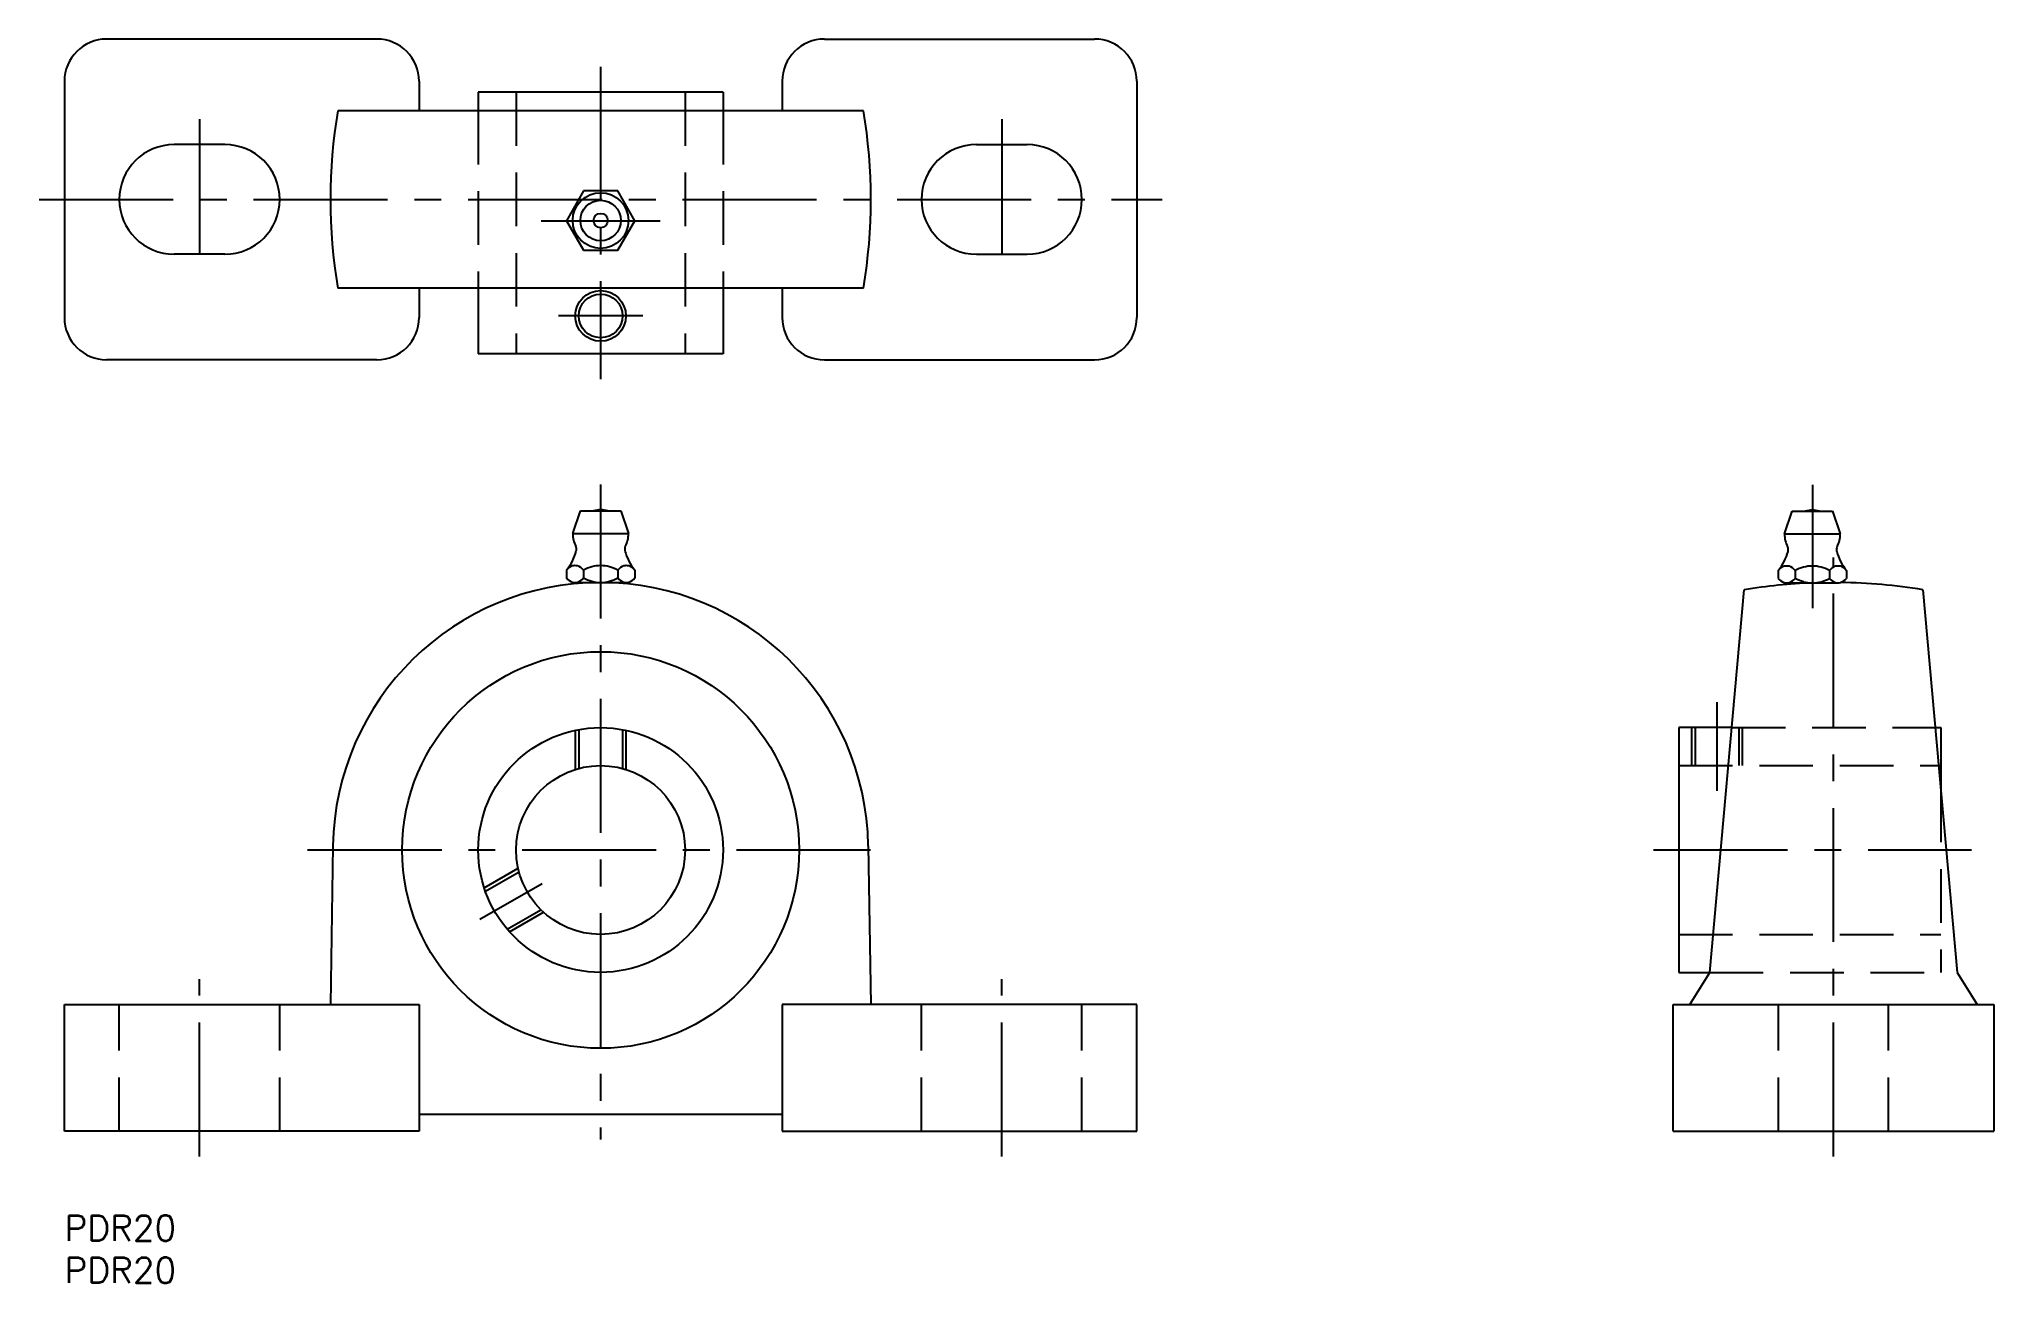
# Model space of a CAD drawing. Extents: x -3 to 229, y -8 to 139.
import ezdxf

# ---------------------------------------------------------------- set-up
doc = ezdxf.new("R2010")
doc.units = 0
doc.header["$LTSCALE"] = 0.5
doc.linetypes.add('CENTER', pattern=[50.8, 31.75, -6.35, 6.35, -6.35])
doc.linetypes.add('DASHED', pattern=[19.05, 12.7, -6.35])
for name, color, linetype in [('MSM_CENTER', 1, 'CENTER'), ('MSM_CONTINUOUS', 7, 'CONTINUOUS'), ('MSM_DASHED', 4, 'DASHED'), ('MSM_NARROW', 5, 'CONTINUOUS'), ('MSM_PART_NUMBER', 7, 'CONTINUOUS')]:
    doc.layers.add(name, color=color, linetype=linetype)
doc.styles.get("Standard").update_dxf_attribs({"font": 'txt.shx', "height": 3, "bigfont": 'bigfont.shx'})

# ---------------------------------------------------------------- blocks, each defined once
blk = doc.blocks.new('*U6')
at = {"layer": 'MSM_PART_NUMBER'}
blk.add_text('PDR20', height=3, dxfattribs=at).set_placement((0, -3))
blk = doc.blocks.new('*U7')
at = {"layer": 'MSM_PART_NUMBER'}
blk.add_text('PDR20', height=3, dxfattribs=at).set_placement((0, -8))

msp = doc.modelspace()

# ---------------------------------------------------------------- linework, layer by layer
at = {"layer": 'MSM_CENTER'}
for p, q in [((63.5, 136.09), (63.5, 99.09)), ((16, 129.89), (16, 110.89)), ((111, 129.89), (111, 110.89)), ((-3, 120.39), (130, 120.39)), ((56.45, 117.87), (70.55, 117.87)), ((68.5, 106.59), (58.5, 106.59)), ((63.5, 86.61), (63.5, 9)), ((207, 86.57), (207, 71.95)), ((209.5, 7), (209.5, 77.95)), ((195.7, 60.8), (195.7, 50.3)), ((28.8, 43.3), (98.2, 43.3)), ((188.2, 43.3), (225.85, 43.3)), ((56.57, 39.3), (49.21, 35.05)), ((16, 7), (16, 28)), ((111, 7), (111, 28))]:
    msp.add_line(p, q, dxfattribs=at)
at = {"layer": 'MSM_CONTINUOUS'}
for p, q in [((37, 139.39), (5, 139.39)), ((90, 139.39), (122, 139.39)), ((0, 134.39), (0, 106.39)), ((42, 134.39), (42, 130.89)), ((85, 134.39), (85, 130.89)), ((127, 134.39), (127, 106.39)), ((78, 133.09), (49, 133.09)), ((49, 133.09), (49, 130.89)), ((78, 133.09), (78, 130.89)), ((94.63, 130.89), (32.37, 130.89)), ((19, 126.89), (13, 126.89)), ((108, 126.89), (114, 126.89)), ((61.47, 121.4), (59.45, 117.87)), ((65.52, 121.4), (61.47, 121.4)), ((67.55, 117.87), (65.52, 121.4)), ((59.45, 117.87), (61.47, 114.38)), ((65.52, 114.38), (67.55, 117.87)), ((19, 113.89), (13, 113.89)), ((61.47, 114.38), (65.52, 114.38)), ((108, 113.89), (114, 113.89)), ((94.63, 109.89), (32.37, 109.89)), ((42, 109.89), (42, 106.39)), ((49, 109.89), (49, 102.09)), ((78, 109.89), (78, 102.09)), ((85, 109.89), (85, 106.39)), ((78, 102.09), (49, 102.09)), ((37, 101.39), (5, 101.39)), ((90, 101.39), (122, 101.39)), ((60.2, 80.8), (61.1, 83.5)), ((61.1, 83.5), (65.9, 83.5)), ((65.9, 83.5), (66.8, 80.8)), ((203.7, 80.75), (204.6, 83.45)), ((204.6, 83.45), (209.4, 83.45)), ((209.4, 83.45), (210.3, 80.75)), ((60.2, 80.8), (66.8, 80.8)), ((203.7, 80.75), (210.3, 80.75)), ((59.45, 76.47), (59.45, 75.53)), ((61.47, 76.47), (61.47, 75.53)), ((65.52, 76.47), (65.52, 75.53)), ((67.55, 76.47), (67.55, 75.53)), ((202.95, 76.42), (202.95, 75.48)), ((204.97, 76.42), (204.97, 75.48)), ((209.02, 76.42), (209.02, 75.48)), ((211.05, 76.42), (211.05, 75.48)), ((60.44, 75), (66.56, 75)), ((194.84, 28.8), (198.92, 74.13)), ((203.94, 74.95), (210.06, 74.95)), ((220.08, 74.13), (224.16, 28.8)), ((197.45, 57.8), (191.2, 57.8)), ((191.2, 57.8), (191.2, 28.8)), ((221.55, 57.8), (222.2, 57.8)), ((222.2, 57.8), (222.2, 50.56)), ((31.8, 43.81), (31.5, 25)), ((95.2, 43.81), (95.5, 25)), ((191.2, 28.8), (194.84, 28.8)), ((192.5, 25), (194.84, 28.8)), ((224.16, 28.8), (226.5, 25)), ((0, 25), (42, 25)), ((0, 10), (0, 25)), ((42, 25), (42, 10)), ((127, 25), (85, 25)), ((85, 25), (85, 10)), ((127, 10), (127, 25)), ((190.5, 25), (228.5, 25)), ((190.5, 10), (190.5, 25)), ((228.5, 25), (228.5, 10)), ((42, 12), (85, 12)), ((42, 10), (0, 10)), ((85, 10), (127, 10)), ((190.5, 10), (228.5, 10))]:
    msp.add_line(p, q, dxfattribs=at)
for centre, radius in [((63.5, 117.89), 3.3), ((63.5, 117.89), 2.4), ((63.5, 117.89), 0.849), ((63.5, 106.59), 2.59), ((63.5, 43.3), 23.5), ((63.5, 43.3), 14.5), ((63.5, 43.3), 10)]:
    msp.add_circle(centre, radius, dxfattribs=at)
for centre, radius, start, end in [((5, 134.39), 5, 90, 180), ((37, 134.39), 5, 0, 90), ((90, 134.39), 5, 90, 180), ((122, 134.39), 5, 0, 90), ((95.5, 120.39), 64, 170.5572, 189.4428), ((31.5, 120.39), 64, 350.5572, 9.4428), ((13, 120.39), 6.5, 90, 270), ((19, 120.39), 6.5, 270, 90), ((108, 120.39), 6.5, 90, 270), ((114, 120.39), 6.5, 270, 90), ((5, 106.39), 5, 180, 270), ((37, 106.39), 5, 270, 0), ((90, 106.39), 5, 180, 270), ((122, 106.39), 5, 270, 0), ((63.5, 80.41), 3.2, 74.6212, 105.3788), ((207, 80.37), 3.2, 74.6212, 105.3788), ((54.83, 80.3), 6, 320.3375, 344.7683), ((63.5, 80.8), 3.3, 180, 207.0507), ((59.85, 78.94), 0.8, 344.7674, 27.0696), ((67.15, 78.94), 0.8, 152.9304, 195.2326), ((72.17, 80.3), 6, 195.2317, 219.6625), ((63.5, 80.8), 3.3, 332.9493, 0), ((207, 80.75), 3.3, 180, 207.0507), ((203.35, 78.89), 0.8, 344.7674, 27.0696), ((210.65, 78.89), 0.8, 152.9304, 195.2326), ((207, 80.75), 3.3, 332.9493, 0), ((60.6, 75.54), 1.48, 106.5909, 141.1281), ((60.46, 75.9), 1.1, 75.0414, 104.9586), ((60.32, 75.54), 1.48, 38.8719, 73.4091), ((64.01, 71.64), 5.45, 106.5809, 117.7257), ((63.5, 72.96), 4.04, 75.0501, 104.9499), ((62.99, 71.64), 5.44, 62.2701, 73.4191), ((66.68, 75.54), 1.48, 106.5909, 141.1281), ((66.54, 75.9), 1.1, 75.0414, 104.9586), ((66.4, 75.54), 1.48, 38.8719, 73.4091), ((198.33, 80.25), 6, 320.3375, 344.7683), ((204.1, 75.5), 1.48, 106.5909, 141.1281), ((203.96, 75.85), 1.1, 75.0414, 104.9586), ((203.82, 75.5), 1.48, 38.8719, 73.4091), ((207.51, 71.6), 5.45, 106.5809, 117.7257), ((207, 72.91), 4.04, 75.0501, 104.9499), ((206.49, 71.6), 5.44, 62.2701, 73.4191), ((210.18, 75.5), 1.48, 106.5909, 141.1281), ((210.04, 75.85), 1.1, 75.0414, 104.9586), ((215.67, 80.25), 6, 195.2317, 219.6625), ((209.9, 75.5), 1.48, 38.8719, 73.4091), ((63.5, 43.3), 31.7, 0.9262, 179.0738), ((60.6, 76.46), 1.48, 218.8826, 253.4091), ((60.46, 76.1), 1.1, 255.0414, 284.9586), ((60.32, 76.46), 1.48, 286.5909, 321.1283), ((64.01, 80.36), 5.44, 242.2744, 253.4191), ((63.5, 79.04), 4.04, 255.0501, 284.9499), ((62.99, 80.36), 5.45, 286.5809, 297.7299), ((66.68, 76.46), 1.48, 218.8826, 253.4091), ((66.54, 76.1), 1.1, 255.0414, 284.9586), ((66.4, 76.46), 1.48, 286.5909, 321.1283), ((209.5, 10), 65, 92.2042, 99.3659), ((204.1, 76.41), 1.48, 218.8826, 253.4091), ((203.96, 76.05), 1.1, 255.0414, 284.9586), ((203.82, 76.41), 1.48, 286.5909, 321.1283), ((207.51, 80.31), 5.44, 242.2744, 253.4191), ((207, 78.99), 4.04, 255.0501, 284.9499), ((206.49, 80.31), 5.45, 286.5809, 297.7299), ((210.18, 76.41), 1.48, 218.8826, 253.4091), ((210.04, 76.05), 1.1, 255.0414, 284.9586), ((209.9, 76.41), 1.48, 286.5909, 321.1283), ((209.5, 10), 65, 80.6341, 89.2591)]:
    msp.add_arc(centre, radius, start, end, dxfattribs=at)
at = {"layer": 'MSM_DASHED'}
for p, q in [((53.5, 133.09), (53.5, 102.09)), ((73.5, 133.09), (73.5, 102.09)), ((49, 130.89), (49, 109.89)), ((78, 130.89), (78, 109.89)), ((60.5, 57.49), (60.5, 52.84)), ((60.91, 57.57), (60.91, 52.96)), ((66.09, 57.57), (66.09, 52.96)), ((66.5, 57.49), (66.5, 52.84)), ((192.7, 57.8), (192.7, 53.3)), ((193.11, 57.8), (193.11, 53.3)), ((197.45, 57.8), (221.55, 57.8)), ((198.29, 57.8), (198.29, 53.3)), ((198.7, 57.8), (198.7, 53.3)), ((191.2, 53.3), (222.2, 53.3)), ((222.2, 50.56), (222.2, 28.8)), ((49.71, 38.8), (53.74, 41.13)), ((49.85, 38.41), (53.84, 40.72)), ((52.44, 33.92), (56.43, 36.22)), ((52.71, 33.61), (56.74, 35.93)), ((191.2, 33.3), (222.2, 33.3)), ((194.84, 28.8), (222.2, 28.8)), ((6.5, 10), (6.5, 25)), ((25.5, 10), (25.5, 25)), ((101.5, 10), (101.5, 25)), ((120.5, 10), (120.5, 25)), ((203, 10), (203, 25)), ((216, 10), (216, 25))]:
    msp.add_line(p, q, dxfattribs=at)
at = {"layer": 'MSM_NARROW'}
msp.add_circle((63.5, 106.59), 3, dxfattribs=at)

# ---------------------------------------------------------------- block references
at = {"layer": 'MSM_CONTINUOUS'}
for name in ['*U6', '*U7']:
    msp.add_blockref(name, (0, 0), dxfattribs=at)

doc.saveas('drawing.dxf')
